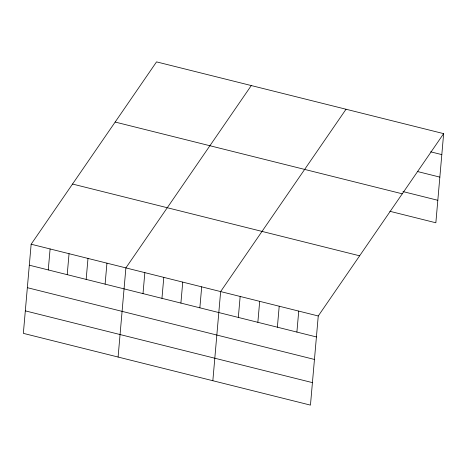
<?xml version="1.0" encoding="UTF-8"?>
<svg xmlns="http://www.w3.org/2000/svg" width="467" height="467" viewBox="0 0 467 467"><rect width="100%" height="100%" fill="white"/><g stroke="black" fill="none" stroke-linecap="round" stroke-linejoin="round"><path stroke-width="0.7" d="M31.149 244.218L23.35 333.362L310.456 405.123L318.255 315.978L443.65 133.638L156.544 61.877L31.149 244.218L318.255 315.978M48.264 269.926L50.097 248.952M67.213 274.66L69.046 253.686M86.161 279.4L87.994 258.426M105.11 284.134L106.943 263.16M118.093 357.039L125.892 267.895L251.287 85.56M143.007 293.609L144.846 272.635M161.956 298.343L163.794 277.369M180.904 303.083L182.743 282.103M199.858 307.817L201.691 286.843M212.841 380.722L220.64 291.577L346.035 109.243M238.328 317.432L240.161 296.457M257.854 322.312L259.687 301.338M277.375 327.192L279.208 306.218M296.895 332.072L298.734 311.098M443.65 133.638L435.851 222.782L389.834 211.282M430.662 151.828L441.817 154.612M417.533 171.535L439.844 177.11M402.957 191.575L437.818 200.29M115.162 122.05L402.268 193.811M72.531 184.045L359.637 255.805M29.316 265.192L316.422 336.952M27.349 287.684L314.454 359.45M25.317 310.864L312.423 382.625"/></g></svg>
